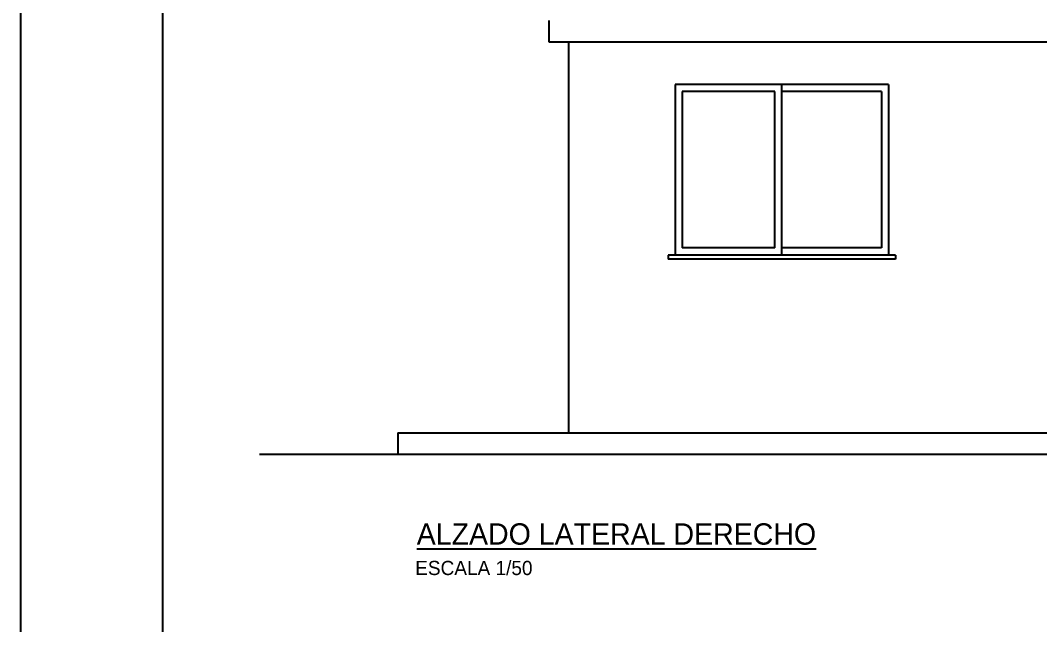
# Model space of a CAD drawing. Header units: millimetres. Extents: x -255 to 41745, y 236 to 29936.
# Drawn here: x -255 to 6914, y 7661 to 11910 of the extents above; entities that cross this region are included whole.
import ezdxf

# ---------------------------------------------------------------- set-up
doc = ezdxf.new("R2010")
doc.units = ezdxf.units.MM
for name, color, linetype in [('06', 60, 'Continuous'), ('CALIDADES', 7, 'Continuous'), ('CARPINTERIA', 3, 'Continuous')]:
    doc.layers.add(name, color=color, linetype=linetype)
doc.styles.add('STYLE1', font='')
doc.styles.get('STYLE1').set_extended_font_data('Univers')

msp = doc.modelspace()

# ---------------------------------------------------------------- linework, layer by layer
at = {"color": 6}
msp.add_lwpolyline([(745.2, 736.3), (41245.2, 736.3), (41245.2, 29436.3), (745.2, 29436.3)], close=True, dxfattribs=at)
at = {"layer": '06'}
msp.add_line((1428, 8860.3), (22823, 8860.3), dxfattribs=at)
at = {"layer": 'CALIDADES'}
for p, q in [((3462.7, 11910.3), (3462.7, 11760.3)), ((3462.7, 11760.3), (20988.2, 11760.3)), ((3600.5, 11760.3), (3600.5, 9010.3)), ((5900.5, 10260.3), (4300.5, 10260.3)), ((4300.5, 10260.3), (4300.5, 10230.3)), ((5900.5, 10260.3), (5900.5, 10230.3)), ((5900.5, 10230.3), (4300.5, 10230.3)), ((2400.5, 9010.3), (21850.5, 9010.3)), ((2400.5, 9010.3), (2400.5, 8860.3))]:
    msp.add_line(p, q, dxfattribs=at)
at = {"layer": 'CALIDADES', "color": 2}
msp.add_line((5850.5, 10260.3), (4350.5, 10260.3), dxfattribs=at)
at = {"layer": 'CALIDADES', "color": 1}
msp.add_lwpolyline([(-254.8, 236.3), (41745.2, 236.3), (41745.2, 29936.3), (-254.8, 29936.3)], close=True, dxfattribs=at)
at = {"layer": 'CARPINTERIA'}
for p, q in [((4350.5, 11460.3), (4350.5, 10260.3)), ((5850.5, 11460.3), (4350.5, 11460.3)), ((4400.5, 11410.3), (4400.5, 10310.3)), ((5050.5, 11410.3), (4400.5, 11410.3)), ((5050.5, 10310.3), (5050.5, 11410.3)), ((5100.5, 10260.3), (5100.5, 11460.3)), ((5800.5, 11410.3), (5100.5, 11410.3)), ((5800.5, 11410.3), (5800.5, 10310.3)), ((5850.5, 11460.3), (5850.5, 10260.3)), ((5050.5, 10310.3), (4400.5, 10310.3)), ((5800.5, 10310.3), (5100.5, 10310.3))]:
    msp.add_line(p, q, dxfattribs=at)

# ---------------------------------------------------------------- texts
at = {"layer": 'CALIDADES', "color": 6, "style": 'STYLE1'}
msp.add_text('%%uALZADO LATERAL DERECHO', height=150, dxfattribs=at).set_placement((2532.8, 8223.7))
at = {"layer": 'CALIDADES', "color": 2, "style": 'STYLE1'}
msp.add_text('ESCALA 1/50', height=100, dxfattribs=at).set_placement((2522.1, 8009.7))

doc.saveas('drawing.dxf')
